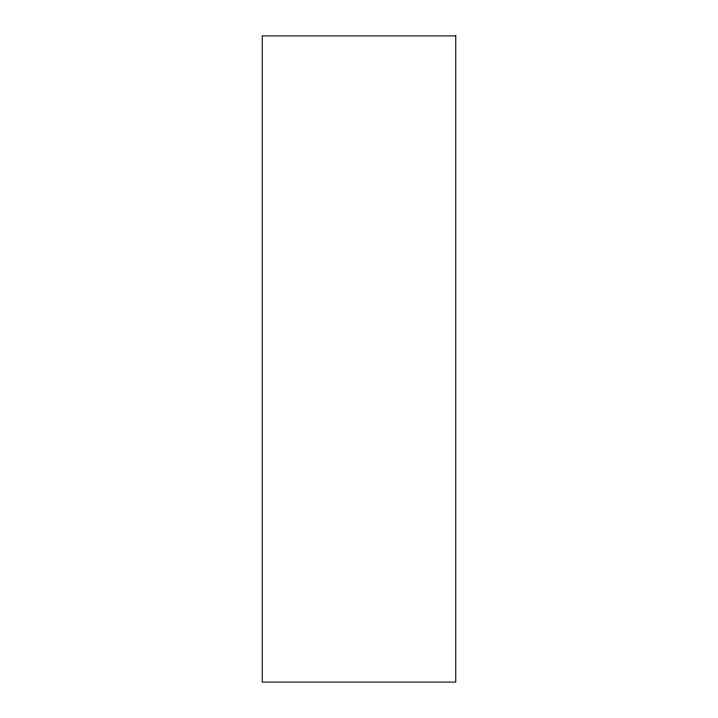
<?xml version="1.0" encoding="UTF-8"?>
<svg xmlns="http://www.w3.org/2000/svg" width="718" height="718" viewBox="0 0 718 718"><rect width="100%" height="100%" fill="white"/><g stroke="black" fill="none" stroke-linecap="round" stroke-linejoin="round"><path stroke-width="1.08" d="M455.759 35.9L262.241 35.9L262.241 682.1L455.759 682.1L455.759 35.9"/></g></svg>
